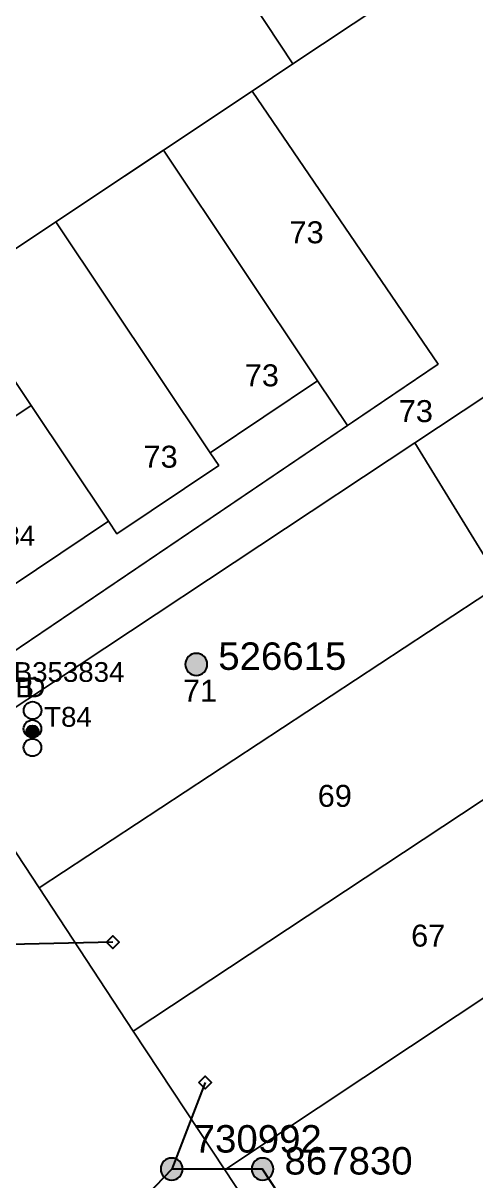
# Model space of a CAD drawing. Header units: metres. Extents: x 302064 to 305578, y 6265466 to 6271990.
# Drawn here: x 302576.5 to 302617.6, y 6271105.3 to 6271210.7 of the extents above; entities that cross this region are included whole.
import ezdxf
from ezdxf.enums import TextEntityAlignment as Align

# ---------------------------------------------------------------- set-up
doc = ezdxf.new("R2010")
doc.units = ezdxf.units.M
doc.layers.get('0').update_dxf_attribs({"color": 6})
doc.layers.add('Cadastre Land Parcels_SP_EXT', color=7, linetype='Continuous', lineweight=5)
doc.layers.add('Cadastre Roads_SP_EXT', color=9, linetype='Continuous', lineweight=5)
for name, color, linetype in [('Duct_SP_EXT', 7, 'Continuous'), ('Services_SP_EXT', 7, 'Continuous'), ('SupportsOH_SP_TR_HV_LV_SL_EXT', 7, 'Continuous')]:
    doc.layers.add(name, color=color, linetype=linetype)
doc.styles.add('POLE_LABEL', font='arial.ttf')
doc.styles.get("Standard").update_dxf_attribs({"font": 'arial.ttf'})

# ---------------------------------------------------------------- blocks, each defined once
blk = doc.blocks.new('DUCT_EXT')
blk.add_circle((0, 0.8), 0.8)
at = {"flags": 1}
blk.add_attdef('Z', (0, 0), '', height=0.2, dxfattribs=at)
at = {"flags": 9}
for tag, p in [('DUCT_CODE', (0, 0)), ('XSECT_TYPE', (0, -0.2)), ('STATE', (0, -0.6)), ('FB_REFERENCE', (0, -0.4)), ('NOTES', (0, -0.8))]:
    blk.add_attdef(tag, text='', height=0.2, dxfattribs=at).set_placement(p, align=Align.MIDDLE_LEFT)
blk = doc.blocks.new('CCP_EXT')
at = {"flags": 9}
for tag, p in [('STATE', (0, -1.8)), ('USAGE', (0, -1.2)), ('LEGEND', (0, -1.4)), ('LIFE_SUPPORT', (0, -1.6)), ('NOTES', (0, -2))]:
    blk.add_attdef(tag, text='', height=0.2, dxfattribs=at).set_placement(p, align=Align.MIDDLE_LEFT)
blk.add_wipeout([(0, 0.57), (0.57, 0), (0, -0.57), (-0.57, 0)])
blk.add_lwpolyline([(-0.57, 0), (0, 0.57), (0.57, 0), (0, -0.57), (-0.57, 0)])
at = {"flags": 1}
blk.add_attdef('Z', (0, 0), '', height=0.2, dxfattribs=at)
at = {"flags": 9}
for tag, p in [('CCP_TYPE', (0, 0)), ('CONSTRUCTED_VOLTAGE', (0, -0.2)), ('OPERATING_VOLTAGE', (0, -0.6)), ('ORIENTATION', (0, -0.8)), ('OWNED_BY', (0, -1)), ('NO_PHASES', (0, -0.4))]:
    blk.add_attdef(tag, text='', height=0.2, dxfattribs=at).set_placement(p, align=Align.MIDDLE_LEFT)
blk = doc.blocks.new('POLE_EXT')
blk.add_hatch(color=256).paths.add_polyline_path([(-1, 0, 1), (1, 0, 1)])
blk.add_lwpolyline([(-1, 0, 1), (1, 0, 1)], format="xyb", close=True)
for tag, height, flags, p in [('pNumber', 2.5, 8, (-17.84, 2.07)), ('OWNED_BY', 0.2, 9, (1.35, -0.4)), ('SPECIAL_USE', 0.2, 9, (1.35, -0.8)), ('STATE', 0.2, 9, (1.35, -1)), ('PARENT', 0.2, 9, (1.35, -0.6)), ('cLV', 0.2, 9, (1.35, -1.4)), ('hDepth', 0.2, 9, (1.35, -1.6)), ('hDia', 0.2, 9, (1.35, -1.8)), ('cHV', 0.2, 9, (1.35, -2)), ('USAGE', 0.2, 9, (1.35, -1.2)), ('LBRACKET', 0.2, 9, (1.35, -2.2)), ('LExisting', 0.2, 9, (1.35, -2.4)), ('LANTNUMBER', 0.2, 9, (1.35, -2.6)), ('LOther', 0.2, 9, (1.35, -2.8)), ('LRemove', 0.2, 9, (1.35, -3)), ('LEGEND', 0.2, 9, (1.35, -3.2)), ('cLinedev', 0.2, 9, (1.35, -3.4)), ('pExisting', 0.2, 9, (1.35, -3.8)), ('LOCATION', 0.2, 9, (1.35, -3.6)), ('PFNUMBER', 0.2, 9, (1.35, -4)), ('NEWPFNUMBER', 0.2, 9, (1.35, -4.2)), ('pFooting', 0.2, 9, (1.35, -4.4)), ('pNew', 0.2, 9, (1.35, -4.6)), ('pRelocate', 0.2, 9, (1.35, -5)), ('pRemove', 0.2, 9, (1.35, -5.2)), ('pReplace', 0.2, 9, (1.35, -5.4)), ('pStay', 0.2, 9, (1.35, -5.6)), ('pType', 0.2, 9, (1.35, -5.8)), ('cspan', 0.2, 9, (1.35, -6)), ('STREETNAME', 0.2, 9, (1.35, -6.2)), ('SUBURB', 0.2, 9, (1.35, -6.4)), ('OPERATED_BY', 0.2, 9, (1.36, -7.01)), ('NOTES', 0.2, 9, (1.35, -6.6)), ('MAINTAINED_BY', 0.2, 9, (1.36, -6.81))]:
    blk.add_attdef(tag, text='', height=height, dxfattribs=dict(flags=flags)).set_placement(p, align=Align.MIDDLE_LEFT)
at = {"style": 'POLE_LABEL'}
for tag, height, flags, p in [('ASSET_NUM', 2.5, 8, (2, 2)), ('STRUCTURE_PLANT_NUMBER', 0.2, 9, (1.35, 0.03)), ('STREET_CODE', 0.2, 9, (1.35, -0.2))]:
    blk.add_attdef(tag, text='', height=height, dxfattribs=dict(at, flags=flags)).set_placement(p, align=Align.MIDDLE_LEFT)
at = {"flags": 1}
blk.add_attdef('Z', (1.35, -7.33), '', height=0.2, dxfattribs=at)
blk = doc.blocks.new('CABLE_LARGE_EXT')
h = blk.add_hatch(color=256)
edge = h.paths.add_edge_path()
edge.add_arc((0, 0.55), 0.55, 0, 360)
blk.add_circle((0, 0.55), 0.55)
at = {"flags": 1}
blk.add_attdef('Z', (0, 0), '', height=0.2, dxfattribs=at)
at = {"flags": 9}
for tag, p in [('COND_CODE', (0, 0)), ('STATE', (0, -0.4)), ('XSECT_SIZE', (0, -0.6)), ('FB_REFERENCE', (0, -0.2)), ('NOTES', (0, -0.8))]:
    blk.add_attdef(tag, text='', height=0.2, dxfattribs=at).set_placement(p, align=Align.MIDDLE_LEFT)

msp = doc.modelspace()

# ---------------------------------------------------------------- linework, layer by layer
at = {"layer": 'Cadastre Land Parcels_SP_EXT', "linetype": 'Continuous'}
for points in [[(302587.126, 6271264.497), (302573.743, 6271285.131), (302556.863, 6271274.01), (302576.506, 6271244.125), (302583.218, 6271233.933), (302589.865, 6271223.836), (302600.996, 6271206.97), (302617.363, 6271217.876), (302605.15, 6271236.707), (302587.126, 6271264.497)], [(302653.829, 6271200.111), (302634.494, 6271229.261), (302617.363, 6271217.876), (302600.996, 6271206.97), (302597.288, 6271204.501), (302614.215, 6271179.641), (302567.426, 6271147.962), (302569.743, 6271144.441), (302612.095, 6271172.481), (302653.829, 6271200.111)], [(302600.996, 6271206.97), (302589.865, 6271223.836), (302573.162, 6271212.73), (302563.316, 6271206.202), (302553.363, 6271199.584), (302539.567, 6271190.412), (302550.702, 6271173.473), (302597.288, 6271204.501), (302600.996, 6271206.97)], [(302614.215, 6271179.641), (302597.288, 6271204.501), (302589.222, 6271199.13), (302603.249, 6271178.133), (302605.97, 6271174.058), (302614.215, 6271179.641)], [(302659.907, 6271190.851), (302653.829, 6271200.111), (302612.095, 6271172.481), (302619.979, 6271159.624), (302656.084, 6271182.847), (302659.907, 6271190.851)], [(302603.249, 6271178.133), (302589.222, 6271199.13), (302579.425, 6271192.603), (302593.476, 6271171.57), (302603.249, 6271178.133)], [(302594.249, 6271170.412), (302593.476, 6271171.57), (302579.425, 6271192.603), (302570.137, 6271186.418), (302577.18, 6271175.876), (302584.212, 6271165.349), (302584.985, 6271164.191), (302594.249, 6271170.412)], [(302577.18, 6271175.876), (302570.137, 6271186.418), (302550.702, 6271173.474), (302557.702, 6271162.795), (302577.18, 6271175.876)], [(302605.97, 6271174.058), (302603.249, 6271178.133), (302593.476, 6271171.57), (302594.249, 6271170.412), (302584.985, 6271164.191), (302584.212, 6271165.349), (302564.643, 6271152.208), (302567.426, 6271147.962), (302605.97, 6271174.058)], [(302584.212, 6271165.349), (302577.18, 6271175.876), (302557.702, 6271162.795), (302562.918, 6271154.838), (302564.643, 6271152.208), (302584.212, 6271165.349)], [(302619.979, 6271159.624), (302612.095, 6271172.481), (302569.743, 6271144.441), (302575.24, 6271136.039), (302577.915, 6271131.953), (302619.979, 6271159.624)], [(302684.923, 6271153.047), (302679.725, 6271160.801), (302637.068, 6271134.403), (302594.818, 6271106.28), (302616.971, 6271072.583), (302678.684, 6271113.214), (302701.279, 6271128.335), (302699.336, 6271131.24), (302684.923, 6271153.047)], [(302586.466, 6271118.919), (302628.664, 6271146.846), (302619.979, 6271159.624), (302577.915, 6271131.953), (302586.466, 6271118.919)], [(302637.068, 6271134.403), (302628.664, 6271146.846), (302586.466, 6271118.919), (302594.818, 6271106.28), (302637.068, 6271134.403)]]:
    msp.add_lwpolyline(points, close=True, dxfattribs=at)
at = {"layer": 'Services_SP_EXT'}
for points in [[(302589.974, 6271106.36), (302581.016, 6271097.007)], [(302608.308, 6271091.026), (302598.233, 6271106.36), (302589.974, 6271106.36)]]:
    msp.add_lwpolyline(points, dxfattribs=at)

# ---------------------------------------------------------------- block references
at = {"layer": 'Duct_SP_EXT'}
for name, p in [('DUCT_EXT', (302577.316, 6271147.311)), ('DUCT_EXT', (302577.302, 6271145.642)), ('CABLE_LARGE_EXT', (302577.302, 6271145.642)), ('DUCT_EXT', (302577.302, 6271143.942))]:
    msp.add_blockref(name, p, dxfattribs=at)
at = {"layer": 'SupportsOH_SP_TR_HV_LV_SL_EXT'}
ref = msp.add_blockref('POLE_EXT', (302592.205, 6271152.306), dxfattribs=at)
ref.add_attrib('ASSET_NUM', '526615', dxfattribs={"layer": '0', "height": 2.5, "style": 'POLE_LABEL'}).set_placement((302594.205, 6271153.056), align=Align.MIDDLE_LEFT)
ref = msp.add_blockref('POLE_EXT', (302589.974, 6271106.36), dxfattribs=at)
ref.add_attrib('ASSET_NUM', '730992', dxfattribs={"layer": '0', "height": 2.5, "style": 'POLE_LABEL'}).set_placement((302591.974, 6271107.11), align=Align.BOTTOM_LEFT)
ref = msp.add_blockref('POLE_EXT', (302598.233, 6271106.36), dxfattribs=at)
ref.add_attrib('ASSET_NUM', '867830', dxfattribs={"layer": '0', "height": 2.5, "style": 'POLE_LABEL'}).set_placement((302600.233, 6271107.11), align=Align.MIDDLE_LEFT)

# ---------------------------------------------------------------- texts
at = {"layer": 'Cadastre Land Parcels_SP_EXT'}
for s, p in [('73', (302600.684, 6271190.642)), ('73', (302596.617, 6271177.618)), ('73', (302610.628, 6271174.361)), ('73', (302587.407, 6271170.21)), ('71', (302590.994, 6271148.908)), ('69', (302603.256, 6271139.336)), ('67', (302611.754, 6271126.612))]:
    msp.add_text(s, height=2, dxfattribs=at).set_placement(p)
at = {"layer": 'Duct_SP_EXT'}
for s, p in [('FB353834', (302565.948, 6271163.121)), ('FB353834', (302574.066, 6271150.711)), ('B', (302575.766, 6271149.311)), ('D', (302576.666, 6271149.311)), ('T84', (302578.37, 6271146.627))]:
    msp.add_text(s, height=1.8, dxfattribs=at).set_placement(p)

# ---------------------------------------------------------------- next in the draw order: block references
at = {"layer": 'Services_SP_EXT'}
for p in [(302584.614, 6271127.013), (302593.024, 6271114.243)]:
    msp.add_blockref('CCP_EXT', p, dxfattribs=at)

# ---------------------------------------------------------------- next in the draw order: block references
for p in [(302584.614, 6271127.013), (302593.024, 6271114.243)]:
    msp.add_blockref('CCP_EXT', p, dxfattribs=at)

# ---------------------------------------------------------------- next in the draw order: linework, layer by layer
at = {"layer": 'Cadastre Roads_SP_EXT', "linetype": 'Continuous'}
msp.add_lwpolyline([(302577.915, 6271131.953), (302575.24, 6271136.039), (302565.808, 6271129.446), (302558.468, 6271124.316), (302564.344, 6271115.312), (302576.204, 6271097.057), (302586, 6271082.021), (302595.674, 6271067.118), (302599.176, 6271061.714), (302609.258, 6271067.872), (302616.971, 6271072.583), (302594.818, 6271106.28), (302586.466, 6271118.919), (302577.915, 6271131.953)], close=True, dxfattribs=at)
at = {"layer": 'Services_SP_EXT'}
for points in [[(302584.614, 6271127.013), (302561.818, 6271126.51)], [(302593.024, 6271114.243), (302589.974, 6271106.36)]]:
    msp.add_lwpolyline(points, dxfattribs=at)

doc.saveas('drawing.dxf')
